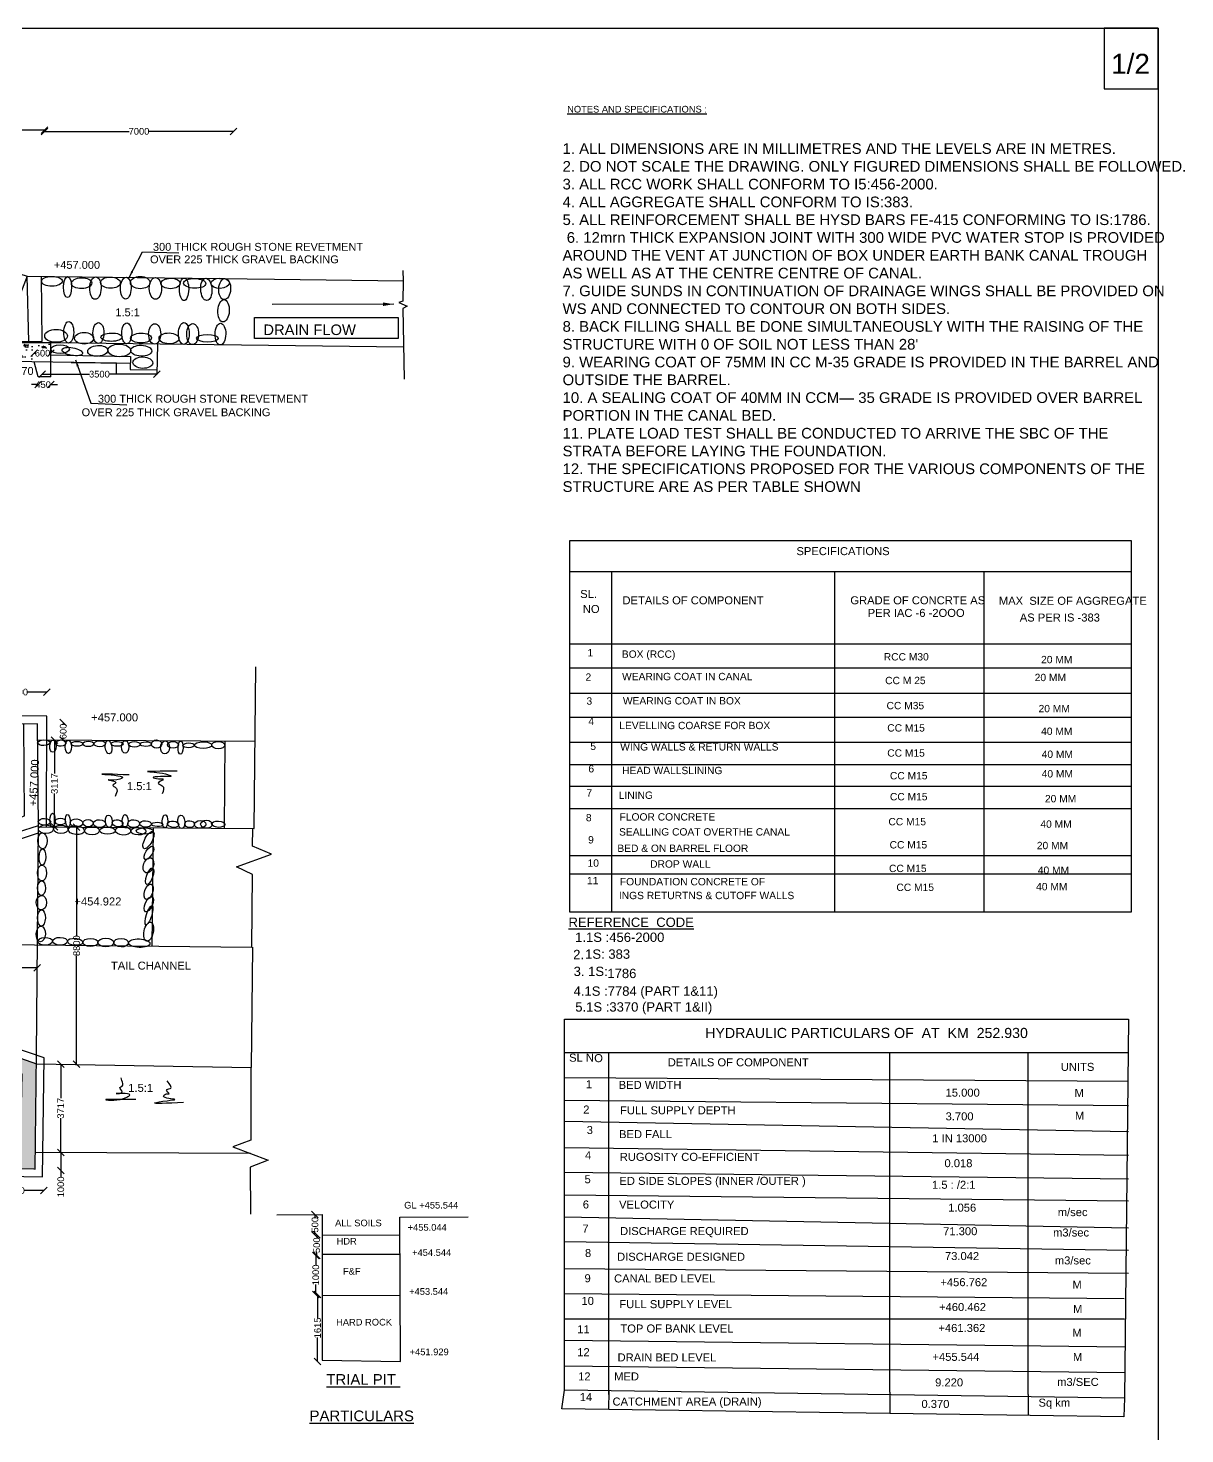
# Model space of a CAD drawing. Header units: millimetres. Extents: x 5124 to 3093002, y 2311 to 45451524.
# Drawn here: x 3049642 to 3093002, y 45398836 to 45451524 of the extents above; entities that cross this region are included whole.
import ezdxf

# ---------------------------------------------------------------- set-up
doc = ezdxf.new("R2010")
doc.units = ezdxf.units.MM
doc.header["$MEASUREMENT"] = 0
for name, color, linetype in [('DIMENSION', 7, 'Continuous'), ('DRAWING', 7, 'Continuous'), ('TEXT', 7, 'Continuous')]:
    doc.layers.add(name, color=color, linetype=linetype)
doc.styles.get("Standard").update_dxf_attribs({"font": 'arial.ttf', "height": 250})
doc.dimstyles.get("Standard").update_dxf_attribs({"dimtxt": 250, "dimasz": 250, "dimexe": 0.18, "dimexo": 0.0625, "dimgap": 0.09, "dimtad": 0, "dimdec": 0, "dimzin": 0, "dimdsep": 46, "dimtxsty": 'Standard', "dimblk": 'OBLIQUE', "dimcen": 0.09, "dimse1": 1, "dimse2": 1, "dimadec": 0, "dimazin": 0, "dimtfac": 1, "dimtdec": 0, "dimtofl": 0, "dimtmove": 0, "dimatfit": 3, "dimfxl": 1, "dimtolj": 1, "dimtzin": 0, "dimarcsym": 0})
pattern_1 = [(50, (0, 0), (717.2601826, -62.752135), [75, -825]), (355, (0, 0), (-138.751334, 752.192134), [60, -660]), (100.4514, (59.8, -5.2), (578.509382, 689.439542), [63.74019, -701.142112]), (46.1842, (0, 200), (1067.241049, -165.519014), [112.5, -1237.5]), (96.6356, (88.9, 186.2), (934.662706, 974.11787), [95.610288, -1051.713]), (351.1842, (0, 200), (934.661945, 974.1186), [90, -990]), (21, (100, 150), (596.907052, -402.618891), [75, -825]), (326, (100, 150), (243.315332, 725.150045), [60, -660]), (71.4514, (149.74, 116.45), (840.222629, 322.530497), [63.74019, -701.142112]), (37.5, (0, 0), (12.1598553, 332.8938538), [0, -652, 0, -670, 0, -662.5]), (7.5, (0, 0), (263.0695374, 394.411712), [0, -382, 0, -637, 0, -252.5]), (327.5, (-223, 0), (533.8224362, -22.5548717), [0, -250, 0, -780, 0, -1035]), (317.5, (-323, 0), (583.1861693, 100.1049823), [0, -325, 0, -518, 0, -735])]

# ---------------------------------------------------------------- blocks, each defined once
blk = doc.blocks.new('_Oblique')
at = {"color": 0, "linetype": 'ByBlock', "lineweight": -2}
blk.add_line((-0.5, -0.5), (0.5, 0.5), dxfattribs=at)
blk = doc.blocks.new('*D15')
at = {"layer": 'Defpoints', "color": 0, "transparency": 16777216}
for p in [(3043521, 45447871), (3050259, 45447705), (3050259, 45447705)]:
    blk.add_point(p, dxfattribs=at)
at = {"layer": 'DIMENSION', "color": 0, "lineweight": -2, "transparency": 16777216}
for p, q in [((3043521, 45447705), (3046516, 45447705)), ((3050259, 45447705), (3047264, 45447705))]:
    blk.add_line(p, q, dxfattribs=at)
at = {"layer": 'DIMENSION', "color": 0, "lineweight": -2, "transparency": 16777216, "xscale": 250, "yscale": 250, "zscale": 250, "rotation": 180}
blk.add_blockref('_Oblique', (3043521, 45447705), dxfattribs=at)
at = {"layer": 'DIMENSION', "color": 0, "lineweight": -2, "transparency": 16777216, "xscale": 250, "yscale": 250, "zscale": 250}
blk.add_blockref('_Oblique', (3050259, 45447705), dxfattribs=at)
at = {"layer": 'DIMENSION', "color": 0, "transparency": 16777216, "insert": (3046890, 45447705), "char_height": 250, "attachment_point": 5}
blk.add_mtext('\\A1;6750', dxfattribs=at)
blk = doc.blocks.new('*D16')
at = {"layer": 'Defpoints', "color": 0, "transparency": 16777216}
for p in [(3050259, 45447705), (3057337, 45447655), (3057337, 45447655)]:
    blk.add_point(p, dxfattribs=at)
at = {"layer": 'DIMENSION', "color": 0, "lineweight": -2, "transparency": 16777216}
for p, q in [((3050259, 45447655), (3053426, 45447655)), ((3057337, 45447655), (3054170, 45447655))]:
    blk.add_line(p, q, dxfattribs=at)
at = {"layer": 'DIMENSION', "color": 0, "lineweight": -2, "transparency": 16777216, "xscale": 250, "yscale": 250, "zscale": 250, "rotation": 180}
blk.add_blockref('_Oblique', (3050259, 45447655), dxfattribs=at)
at = {"layer": 'DIMENSION', "color": 0, "lineweight": -2, "transparency": 16777216, "xscale": 250, "yscale": 250, "zscale": 250}
blk.add_blockref('_Oblique', (3057337, 45447655), dxfattribs=at)
at = {"layer": 'DIMENSION', "color": 0, "transparency": 16777216, "insert": (3053798, 45447655), "char_height": 250, "attachment_point": 5}
blk.add_mtext('\\A1;7000', dxfattribs=at)
blk = doc.blocks.new('*D46')
at = {"layer": 'Defpoints', "color": 0, "transparency": 16777216}
for p in [(3043158, 45416295), (3049981, 45416300), (3049981, 45416238)]:
    blk.add_point(p, dxfattribs=at)
at = {"layer": 'DIMENSION', "color": 0, "lineweight": -2, "transparency": 16777216}
for p, q in [((3043158, 45416300), (3046196, 45416300)), ((3049981, 45416300), (3046943, 45416300))]:
    blk.add_line(p, q, dxfattribs=at)
at = {"layer": 'DIMENSION', "color": 0, "lineweight": -2, "transparency": 16777216, "xscale": 250, "yscale": 250, "zscale": 250, "rotation": 180}
blk.add_blockref('_Oblique', (3043158, 45416300), dxfattribs=at)
at = {"layer": 'DIMENSION', "color": 0, "lineweight": -2, "transparency": 16777216, "xscale": 250, "yscale": 250, "zscale": 250}
blk.add_blockref('_Oblique', (3049981, 45416300), dxfattribs=at)
at = {"layer": 'DIMENSION', "color": 0, "transparency": 16777216, "insert": (3046570, 45416300), "char_height": 250, "attachment_point": 5}
blk.add_mtext('\\A1;6750', dxfattribs=at)
blk = doc.blocks.new('*D47')
at = {"layer": 'Defpoints', "color": 0, "transparency": 16777216}
for p in [(3051103, 45421582), (3051080, 45412689), (3051460, 45412689)]:
    blk.add_point(p, dxfattribs=at)
at = {"layer": 'DIMENSION', "color": 0, "lineweight": -2, "transparency": 16777216}
for p, q in [((3051460, 45421582), (3051460, 45417509)), ((3051460, 45412689), (3051460, 45416762))]:
    blk.add_line(p, q, dxfattribs=at)
at = {"layer": 'DIMENSION', "color": 0, "lineweight": -2, "transparency": 16777216, "xscale": 250, "yscale": 250, "zscale": 250}
for p, rotation in [((3051460, 45421582), 90), ((3051460, 45412689), 270)]:
    blk.add_blockref('_Oblique', p, dxfattribs=dict(at, rotation=rotation))
at = {"layer": 'DIMENSION', "color": 0, "transparency": 16777216, "insert": (3051460, 45417135), "char_height": 250, "attachment_point": 5, "rotation": 90}
blk.add_mtext('\\A1;8800', dxfattribs=at)
blk = doc.blocks.new('*D48')
at = {"layer": 'Defpoints', "color": 0, "transparency": 16777216}
for p in [(3050594, 45412698), (3050576, 45409384), (3050863, 45409384)]:
    blk.add_point(p, dxfattribs=at)
at = {"layer": 'DIMENSION', "color": 0, "lineweight": -2, "transparency": 16777216}
for p, q in [((3050863, 45412698), (3050863, 45411414)), ((3050863, 45409384), (3050863, 45410668))]:
    blk.add_line(p, q, dxfattribs=at)
at = {"layer": 'DIMENSION', "color": 0, "lineweight": -2, "transparency": 16777216, "xscale": 250, "yscale": 250, "zscale": 250}
for p, rotation in [((3050863, 45412698), 90), ((3050863, 45409384), 270)]:
    blk.add_blockref('_Oblique', p, dxfattribs=dict(at, rotation=rotation))
at = {"layer": 'DIMENSION', "color": 0, "transparency": 16777216, "insert": (3050863, 45411041), "char_height": 250, "attachment_point": 5, "rotation": 90}
blk.add_mtext('\\A1;3717', dxfattribs=at)
blk = doc.blocks.new('*D49')
at = {"layer": 'Defpoints', "color": 0, "transparency": 16777216}
for p in [(3050576, 45409384), (3050553, 45408704), (3050868, 45408704)]:
    blk.add_point(p, dxfattribs=at)
at = {"layer": 'DIMENSION', "color": 0, "lineweight": -2, "transparency": 16777216}
for p, q in [((3050868, 45409384), (3050868, 45408704)), ((3050868, 45408704), (3050868, 45408454))]:
    blk.add_line(p, q, dxfattribs=at)
at = {"layer": 'DIMENSION', "color": 0, "lineweight": -2, "transparency": 16777216, "xscale": 250, "yscale": 250, "zscale": 250}
for p, rotation in [((3050868, 45409384), 90), ((3050868, 45408704), 270)]:
    blk.add_blockref('_Oblique', p, dxfattribs=dict(at, rotation=rotation))
at = {"layer": 'DIMENSION', "color": 0, "transparency": 16777216, "insert": (3050868, 45408092), "char_height": 250, "attachment_point": 5, "rotation": 90}
blk.add_mtext('\\A1;1000', dxfattribs=at)
blk = doc.blocks.new('*D50')
at = {"layer": 'Defpoints', "color": 0, "transparency": 16777216}
for p in [(3048029, 45407981), (3050229, 45407975), (3050229, 45407957)]:
    blk.add_point(p, dxfattribs=at)
at = {"layer": 'DIMENSION', "color": 0, "lineweight": -2, "transparency": 16777216}
for p, q in [((3048029, 45407957), (3048754, 45407957)), ((3050229, 45407957), (3049504, 45407957))]:
    blk.add_line(p, q, dxfattribs=at)
at = {"layer": 'DIMENSION', "color": 0, "lineweight": -2, "transparency": 16777216, "xscale": 250, "yscale": 250, "zscale": 250, "rotation": 180}
blk.add_blockref('_Oblique', (3048029, 45407957), dxfattribs=at)
at = {"layer": 'DIMENSION', "color": 0, "lineweight": -2, "transparency": 16777216, "xscale": 250, "yscale": 250, "zscale": 250}
blk.add_blockref('_Oblique', (3050229, 45407957), dxfattribs=at)
at = {"layer": 'DIMENSION', "color": 0, "transparency": 16777216, "insert": (3049129, 45407957), "char_height": 250, "attachment_point": 5}
blk.add_mtext('\\A1;2100', dxfattribs=at)
blk = doc.blocks.new('*D51')
at = {"layer": 'Defpoints', "color": 0, "transparency": 16777216}
for p in [(3050628, 45424836), (3050690, 45424836), (3050666, 45421585)]:
    blk.add_point(p, dxfattribs=at)
at = {"layer": 'DIMENSION', "color": 0, "lineweight": -2, "transparency": 16777216}
for p, q in [((3050628, 45424836), (3050628, 45423584)), ((3050628, 45421585), (3050628, 45422838))]:
    blk.add_line(p, q, dxfattribs=at)
at = {"layer": 'DIMENSION', "color": 0, "lineweight": -2, "transparency": 16777216, "xscale": 250, "yscale": 250, "zscale": 250}
for p, rotation in [((3050628, 45424836), 90), ((3050628, 45421585), 270)]:
    blk.add_blockref('_Oblique', p, dxfattribs=dict(at, rotation=rotation))
at = {"layer": 'DIMENSION', "color": 0, "transparency": 16777216, "insert": (3050628, 45423211), "char_height": 250, "attachment_point": 5, "rotation": 90}
blk.add_mtext('\\A1;3117', dxfattribs=at)
blk = doc.blocks.new('*D52')
at = {"layer": 'Defpoints', "color": 0, "transparency": 16777216}
for p in [(3050646, 45425493), (3050958, 45425493), (3050628, 45424837)]:
    blk.add_point(p, dxfattribs=at)
at = {"layer": 'DIMENSION', "color": 0, "lineweight": -2, "transparency": 16777216}
for p, q in [((3050958, 45425493), (3050958, 45425441)), ((3050958, 45424837), (3050958, 45424888))]:
    blk.add_line(p, q, dxfattribs=at)
at = {"layer": 'DIMENSION', "color": 0, "lineweight": -2, "transparency": 16777216, "xscale": 250, "yscale": 250, "zscale": 250}
for p, rotation in [((3050958, 45425493), 90), ((3050958, 45424837), 270)]:
    blk.add_blockref('_Oblique', p, dxfattribs=dict(at, rotation=rotation))
at = {"layer": 'DIMENSION', "color": 0, "transparency": 16777216, "insert": (3050958, 45425165), "char_height": 250, "attachment_point": 5, "rotation": 90}
blk.add_mtext('\\A1;600', dxfattribs=at)
blk = doc.blocks.new('*D54')
at = {"layer": 'Defpoints', "color": 0, "transparency": 16777216}
for p in [(3048152, 45426732), (3050348, 45426658), (3050348, 45426637)]:
    blk.add_point(p, dxfattribs=at)
at = {"layer": 'DIMENSION', "color": 0, "lineweight": -2, "transparency": 16777216}
for p, q in [((3048152, 45426637), (3048875, 45426637)), ((3050348, 45426637), (3049625, 45426637))]:
    blk.add_line(p, q, dxfattribs=at)
at = {"layer": 'DIMENSION', "color": 0, "lineweight": -2, "transparency": 16777216, "xscale": 250, "yscale": 250, "zscale": 250, "rotation": 180}
blk.add_blockref('_Oblique', (3048152, 45426637), dxfattribs=at)
at = {"layer": 'DIMENSION', "color": 0, "lineweight": -2, "transparency": 16777216, "xscale": 250, "yscale": 250, "zscale": 250}
blk.add_blockref('_Oblique', (3050348, 45426637), dxfattribs=at)
at = {"layer": 'DIMENSION', "color": 0, "transparency": 16777216, "insert": (3049250, 45426637), "char_height": 250, "attachment_point": 5}
blk.add_mtext('\\A1;2100', dxfattribs=at)
blk = doc.blocks.new('*D55')
at = {"layer": 'Defpoints', "color": 0, "transparency": 16777216}
for p in [(3060460, 45407058), (3060395, 45406292), (3060432, 45406292)]:
    blk.add_point(p, dxfattribs=at)
at = {"layer": 'DIMENSION', "color": 0, "lineweight": -2, "transparency": 16777216}
for p, q in [((3060395, 45407058), (3060395, 45406951)), ((3060395, 45406292), (3060395, 45406399))]:
    blk.add_line(p, q, dxfattribs=at)
at = {"layer": 'DIMENSION', "color": 0, "lineweight": -2, "transparency": 16777216, "xscale": 250, "yscale": 250, "zscale": 250}
for p, rotation in [((3060395, 45407058), 90), ((3060395, 45406292), 270)]:
    blk.add_blockref('_Oblique', p, dxfattribs=dict(at, rotation=rotation))
at = {"layer": 'DIMENSION', "color": 0, "transparency": 16777216, "insert": (3060395, 45406675), "char_height": 250, "attachment_point": 5, "rotation": 90}
blk.add_mtext('\\A1;500', dxfattribs=at)
blk = doc.blocks.new('*D56')
at = {"layer": 'Defpoints', "color": 0, "transparency": 16777216}
for p in [(3060432, 45406292), (3060432, 45405521), (3060461, 45405521)]:
    blk.add_point(p, dxfattribs=at)
at = {"layer": 'DIMENSION', "color": 0, "lineweight": -2, "transparency": 16777216}
for p, q in [((3060461, 45406292), (3060461, 45406182)), ((3060461, 45405521), (3060461, 45405630))]:
    blk.add_line(p, q, dxfattribs=at)
at = {"layer": 'DIMENSION', "color": 0, "lineweight": -2, "transparency": 16777216, "xscale": 250, "yscale": 250, "zscale": 250}
for p, rotation in [((3060461, 45406292), 90), ((3060461, 45405521), 270)]:
    blk.add_blockref('_Oblique', p, dxfattribs=dict(at, rotation=rotation))
at = {"layer": 'DIMENSION', "color": 0, "transparency": 16777216, "insert": (3060461, 45405906), "char_height": 250, "attachment_point": 5, "rotation": 90}
blk.add_mtext('\\A1;500', dxfattribs=at)
blk = doc.blocks.new('*D57')
at = {"layer": 'Defpoints', "color": 0, "transparency": 16777216}
for p in [(3060461, 45405521), (3060425, 45404065), (3060461, 45404065)]:
    blk.add_point(p, dxfattribs=at)
at = {"layer": 'DIMENSION', "color": 0, "lineweight": -2, "transparency": 16777216}
for p, q in [((3060425, 45405521), (3060425, 45405154)), ((3060425, 45404065), (3060425, 45404432))]:
    blk.add_line(p, q, dxfattribs=at)
at = {"layer": 'DIMENSION', "color": 0, "lineweight": -2, "transparency": 16777216, "xscale": 250, "yscale": 250, "zscale": 250}
for p, rotation in [((3060425, 45405521), 90), ((3060425, 45404065), 270)]:
    blk.add_blockref('_Oblique', p, dxfattribs=dict(at, rotation=rotation))
at = {"layer": 'DIMENSION', "color": 0, "transparency": 16777216, "insert": (3060425, 45404793), "char_height": 250, "attachment_point": 5, "rotation": 90}
blk.add_mtext('\\A1;1000', dxfattribs=at)
blk = doc.blocks.new('*D58')
at = {"layer": 'Defpoints', "color": 0, "transparency": 16777216}
for p in [(3060461, 45404065), (3060409, 45401550), (3060491, 45401550)]:
    blk.add_point(p, dxfattribs=at)
at = {"layer": 'DIMENSION', "color": 0, "lineweight": -2, "transparency": 16777216}
for p, q in [((3060491, 45404065), (3060491, 45403170)), ((3060491, 45401550), (3060491, 45402445))]:
    blk.add_line(p, q, dxfattribs=at)
at = {"layer": 'DIMENSION', "color": 0, "lineweight": -2, "transparency": 16777216, "xscale": 250, "yscale": 250, "zscale": 250}
for p, rotation in [((3060491, 45404065), 90), ((3060491, 45401550), 270)]:
    blk.add_blockref('_Oblique', p, dxfattribs=dict(at, rotation=rotation))
at = {"layer": 'DIMENSION', "color": 0, "transparency": 16777216, "insert": (3060491, 45402808), "char_height": 250, "attachment_point": 5, "rotation": 90}
blk.add_mtext('\\A1;1615', dxfattribs=at)
blk = doc.blocks.new('*D121')
at = {"layer": 'Defpoints', "color": 0, "transparency": 16777216}
for p in [(3050167, 45439774), (3054461, 45438553), (3054461, 45438546)]:
    blk.add_point(p, dxfattribs=at)
at = {"layer": 'TEXT', "color": 0, "lineweight": -2, "transparency": 16777216}
for p, q in [((3050167, 45438553), (3051941, 45438553)), ((3054461, 45438553), (3052687, 45438553))]:
    blk.add_line(p, q, dxfattribs=at)
at = {"layer": 'TEXT', "color": 0, "lineweight": -2, "transparency": 16777216, "xscale": 250, "yscale": 250, "zscale": 250, "rotation": 180}
blk.add_blockref('_Oblique', (3050167, 45438553), dxfattribs=at)
at = {"layer": 'TEXT', "color": 0, "lineweight": -2, "transparency": 16777216, "xscale": 250, "yscale": 250, "zscale": 250}
blk.add_blockref('_Oblique', (3054461, 45438553), dxfattribs=at)
at = {"layer": 'TEXT', "color": 0, "transparency": 16777216, "insert": (3052314, 45438553), "char_height": 250, "attachment_point": 5}
blk.add_mtext('\\A1;3500', dxfattribs=at)
blk = doc.blocks.new('*D122')
at = {"layer": 'Defpoints', "color": 0, "transparency": 16777216}
for p in [(3050021, 45438454), (3050490, 45438454), (3050490, 45438161)]:
    blk.add_point(p, dxfattribs=at)
at = {"layer": 'TEXT', "color": 0, "lineweight": -2, "transparency": 16777216}
for p, q in [((3050021, 45438161), (3049771, 45438161)), ((3050490, 45438161), (3050740, 45438161))]:
    blk.add_line(p, q, dxfattribs=at)
at = {"layer": 'TEXT', "color": 0, "lineweight": -2, "transparency": 16777216, "xscale": 250, "yscale": 250, "zscale": 250}
blk.add_blockref('_Oblique', (3050021, 45438161), dxfattribs=at)
at = {"layer": 'TEXT', "color": 0, "lineweight": -2, "transparency": 16777216, "xscale": 250, "yscale": 250, "zscale": 250, "rotation": 180}
blk.add_blockref('_Oblique', (3050490, 45438161), dxfattribs=at)
at = {"layer": 'TEXT', "color": 0, "transparency": 16777216, "insert": (3050205, 45438161), "char_height": 250, "attachment_point": 5}
blk.add_mtext('\\A1;450', dxfattribs=at)
blk = doc.blocks.new('*D126')
at = {"layer": 'Defpoints', "color": 0, "transparency": 16777216}
for p in [(3049874, 45439339), (3049874, 45439015), (3050491, 45439004)]:
    blk.add_point(p, dxfattribs=at)
at = {"layer": 'TEXT', "color": 0, "lineweight": -2, "transparency": 16777216}
for p, q in [((3049874, 45439339), (3049906, 45439339)), ((3050491, 45439339), (3050459, 45439339))]:
    blk.add_line(p, q, dxfattribs=at)
at = {"layer": 'TEXT', "color": 0, "lineweight": -2, "transparency": 16777216, "xscale": 250, "yscale": 250, "zscale": 250, "rotation": 180}
blk.add_blockref('_Oblique', (3049874, 45439339), dxfattribs=at)
at = {"layer": 'TEXT', "color": 0, "lineweight": -2, "transparency": 16777216, "xscale": 250, "yscale": 250, "zscale": 250}
blk.add_blockref('_Oblique', (3050491, 45439339), dxfattribs=at)
at = {"layer": 'TEXT', "color": 0, "transparency": 16777216, "insert": (3050183, 45439339), "char_height": 250, "attachment_point": 5}
blk.add_mtext('\\A1;600', dxfattribs=at)

msp = doc.modelspace()

# ---------------------------------------------------------------- hatches: boundary and pattern name
at = {"layer": 'TEXT'}
h = msp.add_hatch(dxfattribs=at)
h.set_pattern_fill('AR-CONC', color=256, scale=100, style=0)
h.set_pattern_definition(pattern_1)
h.paths.add_polyline_path([(3050447.9, 45439725.5), (3048381.9, 45439727.9), (3048370.5, 45439039.6), (3050435.9, 45439005.2)])
h = msp.add_hatch(dxfattribs=at)
h.set_pattern_fill('AR-CONC', color=256, scale=100, style=0)
h.set_pattern_definition(pattern_1)
h.paths.add_polyline_path([(3049404.4, 45412333.8), (3049328.1, 45408778.4), (3049857.2, 45408767), (3049901.9, 45408760.4), (3049950.6, 45412708.7), (3043133.9, 45415111.4), (3043122.9, 45414564.7)])
h.paths.add_polyline_path([(3043122.9, 45414564.7), (3043124.6, 45414650), (3042648.5, 45414652.7), (3041659.9, 45414656.8), (3041659.9, 45413935.7), (3048415.1, 45411595.1), (3048360.3, 45408805.2), (3049328.1, 45408778.4), (3049404.4, 45412333.8)])
h.paths.add_polyline_path([(2990172.4, 45414872.1), (2990174.5, 45415362.2), (2982270.1, 45413071), (2982261.6, 45413071), (2982184.6, 45409830.9), (2982669.8, 45409819.4), (2982737.9, 45412682.9)])
h.paths.add_polyline_path([(2982737.9, 45412682.9), (2982669.8, 45409819.4), (2984184.3, 45409783.4), (2984225, 45411494.9), (2991699.3, 45413662.3), (2991717.9, 45414865.6), (2990172.4, 45414872.1)])
h.paths.add_polyline_path([(2982755, 45410308.7), (2983630, 45410308.7), (2983630, 45409928.4), (2982755, 45409928.4)], flags=24)

# ---------------------------------------------------------------- linework, layer by layer
at = {"layer": 'DIMENSION'}
for points in [[(3081943, 45400400.2), (3081943, 45413126.2)], [(3087122.8, 45400317.4), (3087122.8, 45413126.2)]]:
    msp.add_lwpolyline(points, dxfattribs=at)
at = {"layer": 'DRAWING'}
for points in [[(2976978.8, 45443494), (2982862.5, 45443494), (2990382, 45444232.4), (2990924.1, 45444232.4), (2995596.9, 45446602.1), (3000522.7, 45446632.5), (3001974, 45445680.3), (3015373.8, 45445695.8), (3027947.5, 45445552), (3029362.7, 45446496.7), (3037090.8, 45446443.5), (3038297.8, 45446468.2), (3042865.6, 45444004), (3043431.3, 45443998.1), (3048296, 45442636.3), (3049604.4, 45442228.9), (3058877.8, 45442117.8), (3063708.8, 45442057.8), (3063700.5, 45442440)], [(3043389.1, 45439835.9), (3048665.6, 45439787.7), (3049670, 45439778.5), (3049604.4, 45442228.9), (3048665.6, 45439787.7)], [(3049670, 45439778.5), (3050166.8, 45439773.9), (3050141.7, 45442222.5)], [(3063695.7, 45442058), (3063689.9, 45441292.4), (3063540.1, 45441236.6), (3063854.9, 45441097.2), (3063682.3, 45441021.2), (3063735, 45438367.2)], [(3063711.1, 45439568.6), (3050543.3, 45439725.4), (3043390, 45439733.8), (3033874.1, 45439804.3), (3023175.6, 45439878.2), (3017157.6, 45439919.8), (3011670.9, 45439957.7), (3006496.9, 45439927.9), (2997766.1, 45439945.1), (2990333.5, 45439959.7), (2982077.3, 45439975.9), (2982067.5, 45438577.7), (2982510.1, 45438574.6), (2982738.1, 45439163.5), (2990362.9, 45439171.2), (2990362.9, 45439113.7)], [(3054495, 45439678.3), (3054460.7, 45438546.2), (3052957.7, 45438552.3), (3052959.3, 45438963.1), (3043403.4, 45439122.4), (3043404.1, 45439733.8)], [(3050504, 45439274.8), (3053480, 45439213.8), (3053470, 45438723), (3054465.9, 45438715.5)], [(3051260.9, 45438991.4), (3053475, 45438968.4)], [(3050026.2, 45421590.8), (3058120.8, 45421523.3), (3058171.4, 45427585.6)], [(3050328.1, 45421588.3), (3050339.8, 45425739.9), (3048214.7, 45425753), (3048175.9, 45422949.9), (3041472.8, 45420743.2), (3041470.5, 45419785.7)], [(2971159.3, 45424639.9), (2981988.1, 45424620.9), (2981989.6, 45425508.1), (2984583.3, 45425503.5), (2984580.3, 45423764.4), (2992137.4, 45421574.3), (2992107.9, 45420016.1), (3004465.2, 45419908.5), (3016271.4, 45419931.4), (3025703.5, 45419823.9), (3038145.5, 45419793.7), (3043222, 45419781.4), (3043174, 45417104.9), (3043122.9, 45414564.7), (3049404.4, 45412333.8), (3049328.1, 45408778.4), (3049857.2, 45408767)], [(3049857.2, 45408767), (3049901.9, 45408760.4), (3049954.9, 45413055.3), (3050026.2, 45421590.8), (3049991.4, 45425453.4), (3048502.3, 45425440), (3048449.9, 45422696.7), (3048822.4, 45421739.3), (3049508.2, 45422006.1), (3049477.2, 45425448.7)], [(3058148, 45424781.5), (3049996.9, 45424841.5)], [(3057012.7, 45424789.9), (3056985.5, 45421532.7)], [(3043176.5, 45417243), (3049880.2, 45417168.4), (3058028.3, 45417077.7), (3058058.6, 45419798.7), (3057448.4, 45420092.4), (3058761.2, 45420564.5), (3058057.5, 45420868.8), (3058063, 45421523.7)], [(3049245, 45421383.1), (3050025.8, 45421638.6)], [(3054326.3, 45421554.9), (3054276.9, 45417119.4)], [(3050024.2, 45421352.4), (3043209.2, 45419068.6)], [(3049950.6, 45412708.7), (3058013.9, 45412568.1), (3058064.1, 45417077.3)], [(3048057.9, 45408510.5), (3050180, 45408472.9), (3050235.5, 45412042), (3050249.3, 45412928.8), (3043138.6, 45415346.3), (3043133.9, 45415111.4), (3049950.6, 45412708.7)], [(3057985.5, 45412568.6), (3057990.8, 45409847.9), (3057319.2, 45409592), (3058639.8, 45409097.4), (3057962, 45408827.8), (3057973.3, 45407070.9)], [(3057979.5, 45409344.7), (3049909.7, 45409387.9)], [(3058969.4, 45407048.6), (3060667.3, 45407059.1), (3060660.2, 45401595.3)], [(3060660.2, 45401595.3), (3063596.7, 45401545), (3063579.1, 45406963), (3066131.1, 45406971.3)], [(3060666.3, 45406283.3), (3063581.2, 45406292.8)], [(3060665.3, 45405566.3), (3063583.6, 45405575.8)], [(3060663.4, 45404025.2), (3063588.6, 45404034.7)]]:
    msp.add_lwpolyline(points, dxfattribs=at)
at = {"layer": 'TEXT'}
for points in [[(3091999.2, 45363751.5), (2969562.9, 45363751.5), (2969562.9, 45451524.1), (3091999.2, 45451524.1)], [(3091999.2, 45451524.1), (3089981.9, 45451524.1), (3089981.9, 45449245.4), (3091999.2, 45449245.4)], [(3058128.2, 45440683.7), (3063512.5, 45440683.7), (3063512.5, 45439885.5), (3058128.2, 45439885.5)], [(3069945.7, 45432316.1), (3090989.6, 45432316.1), (3090989.6, 45418384), (3069945.7, 45418384)], [(3069750.8, 45414384.1), (3090882.4, 45414384.1), (3090741, 45400175.1), (3069750.8, 45400474.4)]]:
    msp.add_lwpolyline(points, close=True, dxfattribs=at)
for points in [[(3050490.3, 45438454.4), (3050491.8, 45439725.4)], [(3050490.3, 45438454.4), (3050491.8, 45439725.4)], [(3050490.3, 45438454.4), (3050021.1, 45438454.4), (3049874.5, 45439014.5)], [(3090989.6, 45431140.3), (3069945.7, 45431140.3)], [(3071504.2, 45431140.3), (3071504.2, 45418384)], [(3079884.1, 45418384), (3079884.1, 45431140.3)], [(3085469.1, 45431140.3), (3085469.1, 45418384)], [(3069945.7, 45428453.2), (3090989.6, 45428453.2)], [(3069945.7, 45427553.9), (3090989.6, 45427553.9)], [(3069945.7, 45426604.2), (3090989.6, 45426604.2)], [(3069945.7, 45425699), (3090989.6, 45425699)], [(3069945.7, 45424762.1), (3090989.6, 45424762.1)], [(3069945.7, 45423928.4), (3090989.6, 45423928.4)], [(3069945.7, 45423112.3), (3090989.6, 45423112.3)], [(3069945.7, 45422281.3), (3090989.6, 45422281.3)], [(3069945.7, 45420515.4), (3090989.6, 45420515.4)], [(3069945.7, 45419832.8), (3090989.6, 45419832.8)], [(3069750.8, 45413126.2), (3090882.4, 45413126.2)], [(3071408.6, 45400309.1), (3071408.6, 45413109.6)], [(3069750.8, 45412195.6), (3090882.4, 45412055.6)], [(3069750.8, 45411349.6), (3090882.4, 45411138.8)], [(3069750.8, 45410560), (3090882.4, 45410172.9)], [(3069750.8, 45409573), (3090882.4, 45409284.1)], [(3069750.8, 45408642.4), (3090882.4, 45408392.2)], [(3069750.8, 45407796.4), (3090882.4, 45407566.2)], [(3069750.8, 45406974.9), (3090882.4, 45406565.3)], [(3069750.8, 45406042.3), (3090882.4, 45405720.6)], [(3069750.8, 45405032.8), (3090882.4, 45404865.9)], [(3069750.8, 45404102.2), (3090727.7, 45403906.1)], [(3069750.8, 45403143.3), (3090740.8, 45403143.3)], [(3069750.8, 45402353.7), (3090753.6, 45402103.6)], [(3069750.8, 45401386.2), (3090750.5, 45401131.4)], [(3090741, 45400175.1), (3090710, 45399473.4), (3069647.6, 45399769.1), (3069750.8, 45400474.4)], [(3071408.6, 45400450.7), (3071398.6, 45399744.5)], [(3081943, 45400400.2), (3081943, 45399596.5)], [(3087122.8, 45400317.4), (3087122.8, 45399523.7)]]:
    msp.add_lwpolyline(points, dxfattribs=at)
for centre, major_axis, ratio in [((3050534.1, 45442036.3), (-390.5, -2.3), 0.4710588), ((3051118.6, 45441818.6), (4.5, 392.1), 0.3940847), ((3051645.6, 45441964.2), (-380.9, -8.5), 0.5300535), ((3052165.4, 45441779.3), (11.2, 418.8), 0.5116572), ((3052728.7, 45441982.2), (-373.1, 5.2), 0.5633116), ((3053302.4, 45441774.7), (11.1, 409.8), 0.4875083), ((3053842.4, 45441985.9), (-365.5, 4.5), 0.6317816), ((3054414.9, 45441765.8), (-2.1, 405.5), 0.5708548), ((3054979.4, 45441954.1), (-358.6, -5), 0.5458161), ((3055485.8, 45441735.1), (2.2, 423.3), 0.4145375), ((3055886.8, 45441957), (-416.5, 11), 0.4382228), ((3056320.9, 45441732.5), (-22, 416.3), 0.5058902), ((3056839, 45441962.9), (-346.3, -13.9), 0.555231), ((3057010.1, 45441743.5), (23.2, 396.5), 0.5613779), ((3056967.1, 45440928.3), (19.8, 418.7), 0.512993), ((3051165.7, 45440123.4), (4.8, 405.4), 0.4576267), ((3052276.6, 45440096.8), (4.7, 392.1), 0.5217568), ((3053338.7, 45440083.9), (4.7, 391.8), 0.4792058), ((3055477.4, 45440075.6), (4.9, 408.9), 0.4910204), ((3050690.4, 45439989.2), (427.1, -4.4), 0.5647209), ((3051740.9, 45439898.9), (358, -1.9), 0.6044273), ((3052766, 45439939.7), (396.2, 3.5), 0.3972615), ((3053873.7, 45439907.4), (391.6, 6.7), 0.4691583), ((3054384.7, 45440062.2), (4.6, 382.5), 0.5931804), ((3054923, 45439896), (-374.5, 9.2), 0.5404879), ((3055809.9, 45440057), (4.7, 394.3), 0.5674077), ((3056361.1, 45439898.7), (405.5, -2.2), 0.3587872), ((3056849.9, 45440057.5), (4.8, 407.1), 0.4946257), ((3050841.9, 45439490.7), (-345.6, -6.6), 0.4742456), ((3051296.1, 45439402.2), (-383.3, 68.6), 0.3734556), ((3052253.2, 45439428.7), (-378.9, -24.4), 0.531728), ((3053059.8, 45439444.2), (-427.6, 8.8), 0.554494), ((3053881.7, 45439433.1), (-394.4, 11.1), 0.5167192), ((3053943.8, 45438985.9), (-372.2, 15.5), 0.5746261), ((3050232.9, 45424742.5), (-235, -5.4), 0.4534479), ((3050575.2, 45424610.3), (9, 226.9), 0.5276873), ((3050870.3, 45424726.6), (-185.7, -12.1), 0.6302398), ((3051150.9, 45424587.7), (0, 245.3), 0.4710943), ((3051473.4, 45424698.8), (-219.7, 0.8), 0.4238716), ((3051901.4, 45424698.1), (-208.3, 0), 0.4935723), ((3052327.2, 45424703.4), (-217.4, -5.4), 0.5237912), ((3052655.6, 45424570.7), (-28.6, 251.4), 0.4868568), ((3052980.3, 45424696.9), (-229.5, 2.4), 0.3944251), ((3053281.2, 45424580.8), (2.7, 236.5), 0.5804303), ((3053626, 45424677.4), (-217.6, -4.5), 0.4738374), ((3054054.4, 45424688.2), (-211.1, -2.7), 0.4063529), ((3054457.7, 45424688.2), (-192.2, 2.7), 0.8055297), ((3054771.9, 45424563.7), (7.2, 242.6), 0.6978488), ((3055074, 45424662.3), (-211, -1.8), 0.5888772), ((3055356.2, 45424555.3), (6.2, 246.7), 0.3850115), ((3055661.5, 45424644.5), (-214.1, -5.3), 0.4154343), ((3056199.3, 45424651.3), (-323.6, -2.1), 0.3924736), ((3056767.2, 45424651.4), (-244.3, 2), 0.5489216), ((3050555.9, 45421843.3), (2.1, 256.9), 0.3791646), ((3051129.7, 45421818.7), (-18.7, 237.3), 0.3697316), ((3052668.6, 45421799.1), (-9.8, 230.4), 0.5575882), ((3053276.6, 45421806.3), (2, 242.6), 0.4526626), ((3054773.9, 45421795.7), (2, 244.5), 0.4319844), ((3055386.2, 45421777.5), (-20.5, 252), 0.512629), ((3050258.4, 45421780.7), (-234, 1.7), 0.5293478), ((3050311.2, 45421500.4), (-285.8, 2.4), 0.5501769), ((3050871.1, 45421495.7), (-274.1, 2.3), 0.5671294), ((3050850, 45421789.2), (-198.9, 4.7), 0.6245635), ((3051449.8, 45421465.5), (-304.6, 27.9), 0.5380693), ((3051458.8, 45421735.8), (-240, 13.4), 0.6143639), ((3051891.4, 45421725), (-192.8, 9.7), 0.7189495), ((3052037, 45421444), (-282.5, -6.4), 0.5444008), ((3052317.7, 45421707.3), (-233.5, 8), 0.6236382), ((3052617.9, 45421445.9), (-298.4, 4.5), 0.4520129), ((3052996.4, 45421719.7), (-200.5, 32.8), 0.644765), ((3053200.7, 45421445.1), (-287, 14.5), 0.588441), ((3053597.9, 45421709.1), (-220.8, 2.6), 0.6686343), ((3053773.8, 45421426.1), (-286.1, 4.4), 0.492464), ((3054011.2, 45421429), (-313.6, 3.5), 0.3710612), ((3054042.5, 45421695.9), (-223.8, 10.7), 0.5237912), ((3054479.4, 45421679.9), (-213.1, 5.3), 0.37607), ((3055082.6, 45421685.3), (-210.4, 25), 0.5602473), ((3055695, 45421687.7), (-181, 7.9), 0.6987667), ((3056091.8, 45421682.5), (-215.7, -2.7), 0.6548913), ((3056327.1, 45421686.9), (-218.4, 3.6), 0.6737217), ((3056770.1, 45421686), (-251.3, 11.5), 0.4635546), ((3050179.8, 45421062.6), (-7.6, 301.3), 0.5805637), ((3054153.5, 45421093.4), (171.1, 318.9), 0.3810653), ((3050178.7, 45420459), (8.7, 302.3), 0.4131974), ((3054153.6, 45420144.9), (103.8, 276.6), 0.6182931), ((3054171.2, 45420612.4), (147.3, 244.8), 0.4233677), ((3050161.3, 45419858.2), (8.7, 298.5), 0.5686319), ((3054198.4, 45419735.7), (111, 309.1), 0.3460042), ((3050145.4, 45419288.7), (7.2, 271), 0.5474786), ((3054160.9, 45419155.8), (96.6, 288.1), 0.4867998), ((3050142.5, 45418746.7), (-4.3, 271), 0.7178406), ((3054167.9, 45418689.5), (129.5, 280.7), 0.4365079), ((3050139.6, 45418172.1), (7.3, 303.7), 0.4885389), ((3054174.5, 45418275.5), (115.9, 357.4), 0.2616018), ((3050117.9, 45417574.2), (14.4, 294.2), 0.5831903), ((3054159.5, 45417658.4), (72.1, 354.3), 0.472587), ((3050276.1, 45417296.7), (-285.8, -6.4), 0.4988097), ((3050840.1, 45417300.3), (-278.2, 2.7), 0.5207957), ((3051404.1, 45417276.8), (-285.7, 20.9), 0.4687921), ((3051975.3, 45417254.1), (-285.5, 1.8), 0.5310705), ((3052556.5, 45417251.4), (-295.7, 0.9), 0.5591298), ((3053127.9, 45417246.8), (-275.7, 3.6), 0.5837804), ((3053805.9, 45417229.6), (-402.4, 13.6), 0.3925136)]:
    msp.add_ellipse(centre, major_axis=major_axis, ratio=ratio, dxfattribs=at)
for points in [[(3055229.4, 45423674.6), (3054120.9, 45423658.2), (3054788.7, 45423570.7), (3055004.9, 45423491.4), (3054608, 45423469.5), (3054323.4, 45423431.2), (3054523.2, 45423390.2), (3054706.6, 45423371.1), (3054517.7, 45423220.7), (3054671, 45423127.7), (3054665.5, 45422825.7)], [(3053427.5, 45423532.7), (3052442.3, 45423561.6), (3053180.4, 45423428.8), (3052849.7, 45423340.2), (3052640.1, 45423347), (3052929.8, 45423243.1), (3052817.3, 45423135.8), (3052907.7, 45423069.4), (3052970.7, 45422981.6), (3052900.9, 45422729.5)], [(3053676.9, 45411365.6), (3052551.1, 45411357.5), (3053342.1, 45411457.3), (3053452.8, 45411538.2), (3052945.3, 45411589.5), (3053164, 45411654.2), (3053085.7, 45411816.1), (3053172.1, 45411864.6), (3053153.2, 45412085.9), (3053126.2, 45412174.9)], [(3055466.5, 45411254.1), (3054387.9, 45411240.6), (3054855.6, 45411324.3), (3055142.1, 45411372.9), (3054717.7, 45411499.9), (3054825.8, 45411578.2), (3054928.6, 45411583.6), (3054825.8, 45411724.1), (3054961, 45411778.1), (3054858.3, 45412064.5)]]:
    msp.add_spline(points, degree=3, dxfattribs=at)

# ---------------------------------------------------------------- texts
for s, height, p in [('1/2', 750, (3090234.9, 45449810.9)), ('%%UNOTES AND SPECIFICATIONS :', 250, (3069847.3, 45448360.2)), ('300 THICK ROUGH STONE REVETMENT', 295, (3054320.5, 45443179.1)), ('+457.000', 295, (3050608.7, 45442502.7)), ('OVER 225 THICK GRAVEL BACKING', 295, (3054211.7, 45442710.2)), ('1.5:1', 295, (3052913.1, 45440724.8)), ('DRAIN FLOW', 395.47, (3058460, 45440020.8)), ('+453.770', 295, (3048117.6, 45438526.2)), ('300 THICK ROUGH STONE REVETMENT', 295, (3052258.4, 45437485.8)), ('OVER 225 THICK GRAVEL BACKING', 295, (3051647.3, 45436978.7)), ('SPECIFICATIONS', 300, (3078442, 45431771.4)), ('SL.', 300, (3070336.7, 45430166.5)), ('DETAILS OF COMPONENT', 300, (3071919.5, 45429928.3)), ('GRADE OF CONCRTE AS ', 300, (3080461.7, 45429929)), ('MAX  SIZE OF AGGREGATE', 300, (3086029.8, 45429910.8)), ('NO', 300, (3070434.2, 45429603.4)), ('PER IAC -6 -2OOO', 300, (3081113.5, 45429456.1)), ('AS PER IS -383', 300, (3086812.7, 45429283.3)), ('1', 275, (3070607.7, 45427979)), ('BOX (RCC)', 275, (3071897.8, 45427924.8)), ('RCC M30', 275, (3081714.4, 45427824)), ('20 MM', 275, (3087612.5, 45427719.7)), ('2', 275, (3070534.2, 45427061.7)), ('WEARING COAT IN CANAL', 275, (3071904.8, 45427084.2)), ('20 MM', 275, (3087372, 45427049.3)), ('CC M 25', 275, (3081766.8, 45426935.9)), ('3', 275, (3070571.6, 45426166.7)), ('WEARING COAT IN BOX', 275, (3071937.3, 45426174.9)), ('CC M35', 275, (3081819.1, 45425995.6)), ('+457.000', 300, (3052005.4, 45425541)), ('20 MM', 275, (3087516.6, 45425883)), ('4', 275, (3070643.3, 45425407.4)), ('LEVELLING COARSE FOR BOX', 275, (3071801.9, 45425249.2)), ('CC M15     ', 275, (3081845.4, 45425159.8)), ('40 MM', 275, (3087612.8, 45425034.2)), ('5', 275, (3070714.7, 45424469.2)), ('WING WALLS & RETURN WALLS', 275, (3071835.9, 45424448.5)), ('CC M15     ', 275, (3081845.4, 45424219)), ('40 MM', 275, (3087633.9, 45424172.6)), ('6', 275, (3070642.8, 45423627.8)), ('HEAD WALLSLINING', 275, (3071910.4, 45423563.4)), ('CC M15     ', 275, (3081945.2, 45423366.7)), ('40 MM', 275, (3087633.9, 45423437.9)), ('1.5:1', 300, (3053344.8, 45422965)), ('7', 275, (3070570.8, 45422724.8)), ('LINING', 275, (3071781.3, 45422637.4)), ('CC M15     ', 275, (3081945.2, 45422580.9)), ('20 MM', 275, (3087755.6, 45422507.6)), ('8', 275, (3070549.7, 45421796.6)), ('FLOOR CONCRETE', 275, (3071811.4, 45421824.1)), ('SEALLING COAT OVERTHE CANAL', 275, (3071793.1, 45421261.8)), ('CC M15     ', 275, (3081889, 45421645.4)), ('40 MM', 275, (3087585.9, 45421553.3)), ('9', 275, (3070631.9, 45420965.5)), ('CC M15     ', 275, (3081933.1, 45420778.1)), ('20 MM', 275, (3087451.9, 45420750.8)), ('BED & ON BARREL FLOOR', 275, (3071728.4, 45420647)), ('10', 275, (3070611.3, 45420093.3)), ('DROP WALL', 275, (3072958.7, 45420058)), ('CC M15     ', 275, (3081910.9, 45419892.6)), ('40 MM', 275, (3087489, 45419826.2)), ('11', 275, (3070590.7, 45419436.6)), ('FOUNDATION CONCRETE OF', 275, (3071823, 45419396.2)), ('CC M15     ', 275, (3082187.8, 45419184.3)), ('40 MM', 275, (3087424.8, 45419209.3)), ('+454.922', 300, (3051378.3, 45418641.8)), ('INGS RETURTNS & CUTOFF WALLS', 275, (3071786.2, 45418878.2)), ('%%UREFERENCE  CODE', 350, (3069897.7, 45417836.6)), ('1.1S :456-2000', 350, (3070147, 45417275.3)), ('2.', 350, (3070074, 45416628.1)), ('1S: 383', 350, (3070521.3, 45416643.6)), ('TAIL CHANNEL', 300, (3052746.1, 45416236.5)), ('3. 1S:', 350, (3070089.5, 45415996.2)), ('1786', 350, (3071354.6, 45415919.2)), ('4.1S :7784 (PART 1&11)', 350, (3070089.5, 45415256.6)), ('5.1S :3370 (PART 1&II)', 350, (3070151.8, 45414663.5)), ('HYDRAULIC PARTICULARS OF  AT  KM  252.930', 380, (3075022.4, 45413672.8)), ('SL N', 300, (3069920.4, 45412786.2)), (' O', 300, (3070744.3, 45412769.3)), ('DETAILS OF COMPONENT ', 300, (3073617.6, 45412613.4)), ('UNITS ', 300, (3088351.3, 45412442)), ('1', 300, (3070547.3, 45411789.4)), ('BED WIDTH ', 300, (3071779.6, 45411765.4)), ('1.5:1', 300, (3053394.5, 45411655.1)), ('15.000', 300, (3084031.8, 45411476.1)), ('M', 300, (3088867, 45411463.2)), ('2', 300, (3070449.3, 45410842.6)), ('FULL SUPPLY DEPTH ', 300, (3071829.7, 45410814.8)), ('3.700', 300, (3084031.8, 45410587.4)), ('M', 300, (3088879.9, 45410613.2)), ('3', 300, (3070580, 45410075.3)), ('BED FALL ', 300, (3071792.6, 45409920.1)), ('1 IN 13000', 300, (3083532.2, 45409764.9)), ('4', 300, (3070514.6, 45409128.5)), ('RUGOSITY CO-EFFICIENT ', 300, (3071817.6, 45409069.6)), ('0.018', 300, (3083989.4, 45408831.9)), ('5', 300, (3070498.3, 45408230.7)), ('ED SIDE SLOPES (INNER /OUTER )', 300, (3071805.1, 45408169.1)), ('1.5 : /2:1', 300, (3083523.4, 45408022.6)), ('GL +455.544', 250, (3063738.7, 45407282.5)), ('6', 300, (3070432.9, 45407283.9)), ('VELOCITY ', 300, (3071792.6, 45407281)), (' 1.056', 300, (3084013.9, 45407164.9)), ('m/sec', 300, (3088235.9, 45406998.1)), ('ALL SOILS', 250, (3061148.5, 45406617.1)), ('+455.044', 250, (3063868.3, 45406450.8)), ('7', 300, (3070417, 45406380.4)), ('DISCHARGE REQUIRED ', 300, (3071830.5, 45406288.4)), ('71.300', 300, (3083940.3, 45406282.8)), ('m3/sec', 300, (3088060.7, 45406233.8)), ('HDR', 250, (3061204, 45405933.4)), ('+454.544', 250, (3064034.8, 45405508.3)), ('8', 300, (3070515, 45405466.2)), ('DISCHARGE DESIGNED ', 300, (3071717.8, 45405325.3)), (' 73.042', 300, (3083891.3, 45405351.6)), ('m3/sec', 300, (3088127.2, 45405188)), ('F&F', 250, (3061444.5, 45404806)), ('9', 300, (3070498.7, 45404519.4)), ('CANAL BED LEVEL ', 300, (3071605.1, 45404512.3)), (' +456.762', 300, (3083719.6, 45404371.4)), ('+453.544', 250, (3063923.8, 45404048.3)), ('M', 300, (3088785, 45404281.6)), ('10', 300, (3070384.3, 45403670.6)), ('FULL SUPPLY LEVEL ', 300, (3071805.4, 45403549.2)), (' +460.462', 300, (3083670.5, 45403440.2)), ('M', 300, (3088809.7, 45403370.2)), ('HARD ROCK', 250, (3061185.1, 45402898.1)), ('11', 300, (3070224.8, 45402607.8)), ('TOP OF BANK LEVEL ', 300, (3071843, 45402636.2)), (' +461.362', 300, (3083646, 45402656)), ('M', 300, (3088782.5, 45402477.3)), ('+451.929', 250, (3063941, 45401784.9)), ('12', 300, (3070224.8, 45401749.2)), ('DRAIN BED LEVEL ', 300, (3071736.5, 45401553.5)), ('+455.544', 300, (3083539.5, 45401573.3)), ('M', 300, (3088806.7, 45401569.9)), ('%%UTRIAL PIT ', 400, (3060822.1, 45400678)), ('12', 300, (3070258.5, 45400840.1)), ('MED', 300, (3071606.8, 45400840.1)), (' 9.220', 300, (3083524.2, 45400615.7)), ('m3/SEC', 300, (3088213.1, 45400633.8)), (' 14', 300, (3070201.8, 45400066.2)), (' CATCHMENT AREA (DRAIN)', 300, (3071430.8, 45399898.5)), ('  0.370   ', 300, (3082893.8, 45399809.2)), ('Sq km', 300, (3087515.1, 45399857.2)), ('%%UPARTICULARS', 400, (3060190.9, 45399311.9))]:
    msp.add_text(s, height=height, dxfattribs=at).set_placement(p)
msp.add_text('+457.000', height=300, rotation=87.20968, dxfattribs=at).set_placement((3049969.9, 45422351.3))
at = {"layer": 'TEXT', "insert": (3069675.3, 45447210.6), "char_height": 400, "width": 22594.08, "attachment_point": 1}
msp.add_mtext("1. ALL DIMENSIONS ARE IN MILLIMETRES AND THE LEVELS ARE IN METRES. \\P2. DO NOT SCALE THE DRAWING. ONLY FIGURED DIMENSIONS SHALL BE FOLLOWED. \\P3. ALL RCC WORK SHALL CONFORM TO I5:456-2000. \\P4. ALL AGGREGATE SHALL CONFORM TO IS:383. \\P5. ALL REINFORCEMENT SHALL BE HYSD BARS FE-415 CONFORMING TO IS:1786.\\P 6. 12mrn THICK EXPANSION JOINT WITH 300 WIDE PVC WATER STOP IS PROVIDED AROUND THE VENT AT JUNCTION OF BOX UNDER EARTH BANK CANAL TROUGH AS WELL AS AT THE CENTRE CENTRE OF CANAL. \\P7. GUIDE SUNDS IN CONTINUATION OF DRAINAGE WINGS SHALL BE PROVIDED ON WS AND CONNECTED TO CONTOUR ON BOTH SIDES. \\P8. BACK FILLING SHALL BE DONE SIMULTANEOUSLY WITH THE RAISING OF THE STRUCTURE WITH 0 OF SOIL NOT LESS THAN 28' \\P9. WEARING COAT OF 75MM IN CC M-35 GRADE IS PROVIDED IN THE BARREL AND OUTSIDE THE BARREL. \\P10. A SEALING COAT OF 40MM IN CCM— 35 GRADE IS PROVIDED OVER BARREL PORTION IN THE CANAL BED. \\P11. PLATE LOAD TEST SHALL BE CONDUCTED TO ARRIVE THE SBC OF THE STRATA BEFORE LAYING THE FOUNDATION. \\P12. THE SPECIFICATIONS PROPOSED FOR THE VARIOUS COMPONENTS OF THE STRUCTURE ARE AS PER TABLE SHOWN ", dxfattribs=at)

# ---------------------------------------------------------------- dimensions: what is measured, and where the dimension line sits
at = {"layer": 'DIMENSION'}
for base, p1, p2, text, picture, middle in [((3050259, 45447704.9), (3043521.1, 45447870.6), (3050259, 45447704.9), '6750', '*D15', (3046890.1, 45447704.9)), ((3057337.3, 45447654.7), (3050259, 45447704.9), (3057337.3, 45447654.7), '7000', '*D16', (3053798.2, 45447654.7)), ((3050348.5, 45426636.6), (3048151.9, 45426732.4), (3050348.5, 45426657.9), '2100', '*D54', (3049250.2, 45426636.6)), ((3049981.5, 45416300), (3043157.5, 45416294.7), (3049981.5, 45416237.7), '6750', '*D46', (3046569.5, 45416300)), ((3050229.2, 45407956.6), (3048029.4, 45407980.8), (3050229.2, 45407974.7), '2100', '*D50', (3049129.3, 45407956.6))]:
    dim = msp.add_linear_dim(base=base, p1=p1, p2=p2, text=text, dimstyle='Standard', dxfattribs=at)
    dim.commit()
    dim.dimension.update_dxf_attribs({"geometry": picture, "text_midpoint": middle})
for base, p1, p2, text, picture, middle in [((3050957.9, 45425493.1), (3050627.9, 45424836.8), (3050646, 45425493.1), '600', '*D52', (3050957.9, 45425164.9)), ((3050628.4, 45424836.4), (3050666.3, 45421585.5), (3050690.2, 45424836.4), '3117', '*D51', (3050628.4, 45423210.9)), ((3051460.4, 45412689), (3051102.8, 45421581.8), (3051080, 45412689), '8800', '*D47', (3051460.4, 45417135.4)), ((3050862.7, 45409384.3), (3050593.5, 45412697.5), (3050575.8, 45409384.3), '3717', '*D48', (3050862.7, 45411040.9)), ((3050868.5, 45408703.5), (3050575.8, 45409384.3), (3050552.8, 45408703.5), '1000', '*D49', (3050868.5, 45408092.3)), ((3060394.7, 45406291.8), (3060460.3, 45407057.8), (3060432.4, 45406291.8), '500', '*D55', (3060394.7, 45406674.8)), ((3060460.6, 45405520.6), (3060432.4, 45406291.8), (3060432.4, 45405520.6), '500', '*D56', (3060460.6, 45405906.2)), ((3060424.8, 45404064.9), (3060460.6, 45405520.6), (3060460.6, 45404064.9), '1000', '*D57', (3060424.8, 45404792.8)), ((3060490.7, 45401550.3), (3060460.6, 45404064.9), (3060409.2, 45401550.3), '1615', '*D58', (3060490.7, 45402807.6))]:
    dim = msp.add_linear_dim(base=base, p1=p1, p2=p2, angle=90, text=text, dimstyle='Standard', dxfattribs=at)
    dim.commit()
    dim.dimension.update_dxf_attribs({"geometry": picture, "text_midpoint": middle})
at = {"layer": 'TEXT'}
for base, p1, p2, text, picture, middle in [((3049874.5, 45439339), (3050491, 45439004.2), (3049874.5, 45439014.5), '600', '*D126', (3050182.7, 45439339)), ((3054460.7, 45438553.3), (3050166.8, 45439773.9), (3054460.7, 45438546.2), '3500', '*D121', (3052313.8, 45438553.3))]:
    dim = msp.add_linear_dim(base=base, p1=p1, p2=p2, text=text, dimstyle='Standard', dxfattribs=at)
    dim.commit()
    dim.dimension.update_dxf_attribs({"geometry": picture, "text_midpoint": middle})
dim = msp.add_linear_dim(base=(3050490.3, 45438161.1), p1=(3050021.1, 45438454.4), p2=(3050490.3, 45438453.9), text='450', dimstyle='Standard', dxfattribs=at)
dim.commit()
dim.dimension.update_dxf_attribs({"geometry": '*D122', "text_midpoint": (3050205.4, 45438161.1), "dimtype": 160})

# ---------------------------------------------------------------- leaders
for points, override in [([(3053430.8, 45442182.2), (3053925.7, 45443137.9), (3055294.9, 45443105)], {"dimgap": 0.09, "dimtad": 0}), ([(3063345.6, 45441177), (3058792.3, 45441160.5)], {"dimasz": 400, "dimgap": 0.09, "dimtad": 0}), ([(3051419.1, 45439087.3), (3051993.2, 45437465.3), (3053346.4, 45437399.8)], {"dimgap": 0.09, "dimtad": 0})]:
    msp.add_leader(points, dimstyle='Standard', override=override, dxfattribs=at)

doc.saveas('drawing.dxf')
